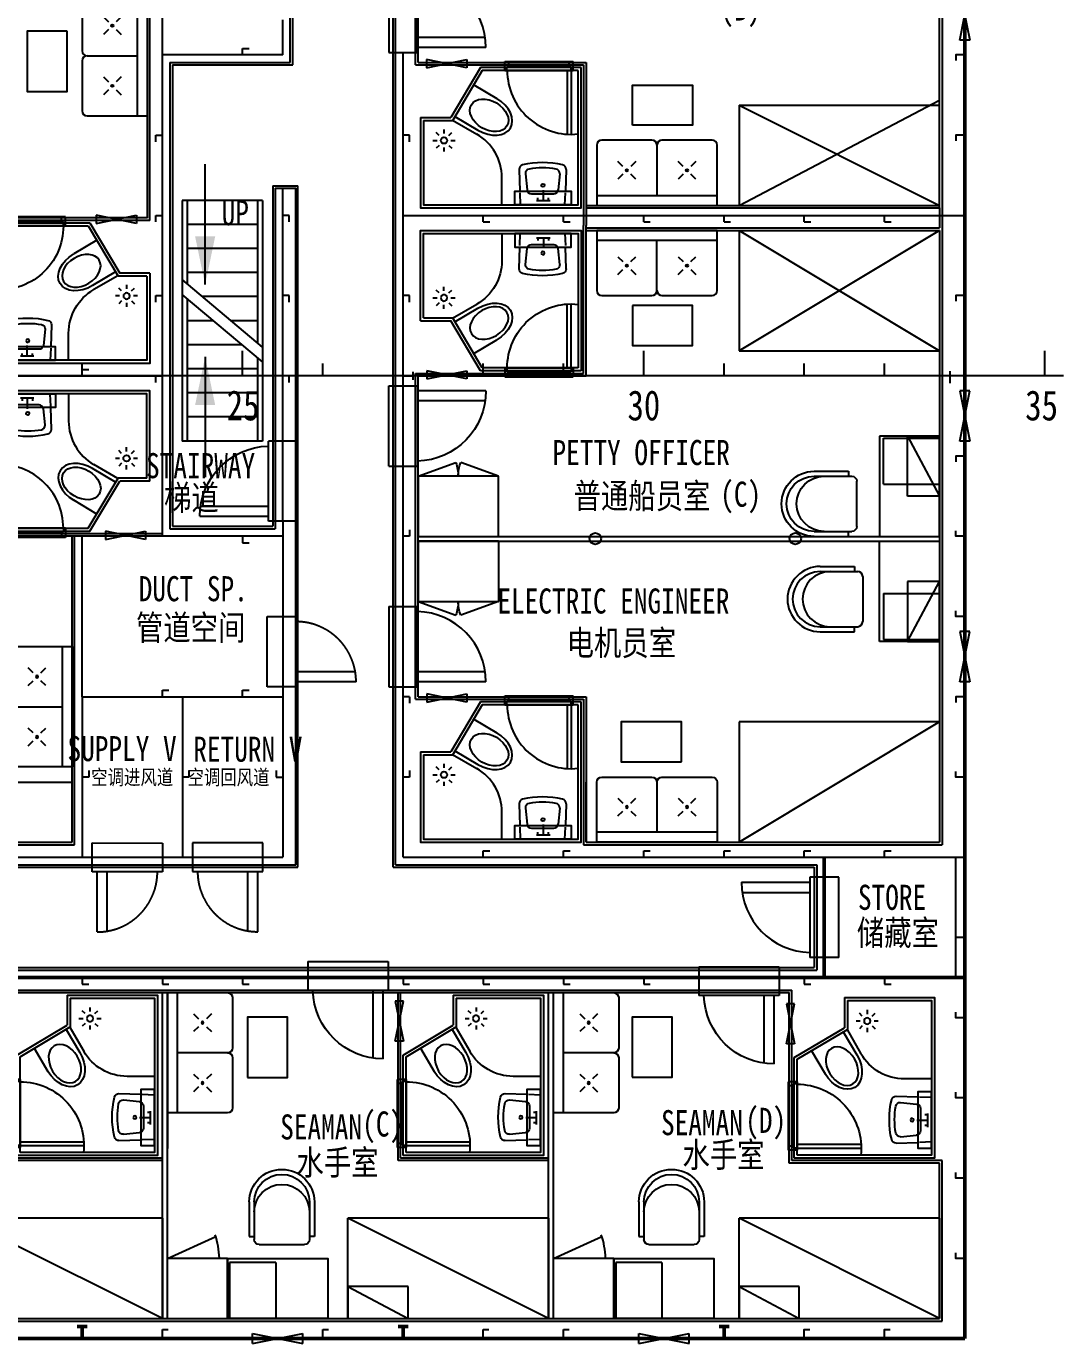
# Model space of a CAD drawing. Header units: millimetres. Extents: x -1838618 to -1600818, y -1770412 to -1553248.
# Drawn here: x -1716985 to -1706641, y -1695196 to -1682061 of the extents above; entities that cross this region are included whole.
import ezdxf
from ezdxf.enums import TextEntityAlignment as Align

# ---------------------------------------------------------------- set-up
doc = ezdxf.new("R2010")
doc.units = ezdxf.units.MM
doc.header["$LTSCALE"] = 100
for name, pattern in [('ACAD_ISO04W100', [30, 24, -3, 0, -3]), ('BORDER', [1.75, 1, -0.25, 0.25, -0.25]), ('CENTER2', [28.574999999999996, 19.05, -3.174999999999999, 3.174999999999999, -3.174999999999999])]:
    doc.linetypes.add(name, pattern=pattern)
for name, color, linetype in [('412equipment', 6, 'Continuous'), ('Furniture', 3, 'Continuous'), ('LADDER', 2, 'Continuous'), ('LIN', 132, 'Continuous'), ('TOITOR', 6, 'Continuous')]:
    doc.layers.add(name, color=color, linetype=linetype)
doc.styles.add('ROMANT', font='', dxfattribs={"width": 0.8})
doc.styles.get('ROMANT').set_extended_font_data('SimSun')

# ---------------------------------------------------------------- blocks, each defined once
blk = doc.blocks.new('70')
at = {"color": 4}
for p, q in [((15299.99999999348, 0), (15299.99999999348, 250)), ((19299.99999999348, 0), (19299.99999999348, 250)), ((23299.99999999348, 0), (23299.99999999348, 250)), ((13699.99999999348, 0), (13699.99999999348, 125)), ((14499.99999999348, 0), (14499.99999999348, 125)), ((16099.99999999359, 0), (16099.99999999359, 125)), ((16899.9999999936, 0), (16899.9999999936, 125)), ((17699.9999999936, 0), (17699.9999999936, 125)), ((18499.99999999359, 0), (18499.99999999359, 125)), ((20099.9999999936, 0), (20099.9999999936, 125)), ((20899.9999999936, 0), (20899.9999999936, 125)), ((21699.9999999936, 0), (21699.9999999936, 125)), ((21699.99999999348, 0), (21699.99999999348, 125)), ((21699.99999999348, 0), (21699.99999999348, 125)), ((22499.99999999348, 0), (22499.99999999348, 125))]:
    blk.add_line(p, q, dxfattribs=at)
at = {"color": 4, "ltscale": 100}
blk.add_line((23486.59345266689, 0), (-1319.999999999767, 0), dxfattribs=at)
at = {"color": 4, "style": 'ROMANT', "width": 0.8}
for s, p in [('25', (15140.88619324797, -443.9903266094624)), ('30', (19137.49888486927, -443.9903266094624)), ('35', (23103.46061888384, -443.9903266094624))]:
    blk.add_text(s, height=300, dxfattribs=at).set_placement(p)
blk = doc.blocks.new('B DECK LINE')
at = {"color": 6}
for p in [(3199.999999999534, 9599.999999999765), (-8800.000000002328, -9600.000000000235)]:
    blk.add_line(p, (3200.000000000466, -9600.000000000235), dxfattribs=at)
blk = doc.blocks.new('B DECK')
at = {"color": 6, "lineweight": 50}
for p in [(3200.000000000932, 9600.000000026776, 590), (-8799.999999999069, -9599.999999973226, 590)]:
    blk.add_line(p, (3200.000000001863, -9599.999999973226, 590), dxfattribs=at)
at = {"layer": '412equipment', "color": 7}
blk.add_blockref('B DECK LINE', (9.313226e-10, 0, 590), dxfattribs=at)
blk = doc.blocks.new('A$C61E57362')
at = {"layer": 'LADDER', "color": 2}
for p, q in [((228.9141836062773, 360.0000000034924), (228.9141836062773, 1560.000000015134)), ((800, 1200.000000011641), (0, 1200.000000011641)), ((0, 1200.000000011641), (0, -1200.000000011641)), ((50, 1200.000000011641), (50.00000000002771, 367.3336413772799)), ((750, 1200.000000011641), (750, -220.840690724519)), ((800, 1200.000000011641), (800, -1200.000000011641)), ((750, 960.0000000093132), (50.00000000000799, 960.0000000093135)), ((750, 720.000000006985), (50.00000000001598, 720.000000006985)), ((800, -262.8531430175062), (0, 409.3460936702904)), ((750, 480.0000000046566), (50.00000000002396, 480.0000000046567)), ((800, -409.3460936702904), (0, 262.8531430175062)), ((50, 220.8406907245189), (50, -1200.000000011641)), ((750, 240.0000000023283), (201.5427384326467, 240.0000000023283)), ((312.827660218929, 0), (50, 0)), ((750, 0), (487.172339781071, 0)), ((598.4572615673532, -240.0000000023283), (50, -240.0000000023283)), ((228.9141836062773, -360.0000000034926), (228.9141836062773, -1560.000000015134)), ((750, -367.3336413773031), (750, -1200.000000011641)), ((750, -480.0000000046566), (50, -480.0000000046566)), ((750, -720.0000000069849), (50, -720.0000000069848)), ((750, -960.0000000093132), (50, -960.0000000093132)), ((800, -1200.000000011641), (0, -1200.000000011641))]:
    blk.add_line(p, q, dxfattribs=at)
for points in [[(128.9141836062772, 840.0000000081345), (328.9141836062772, 840.0000000081345), (228.9141836062773, 360.0000000034778)], [(128.9141836062772, -840.0000000081639), (328.9141836062772, -840.0000000081639), (228.9141836062773, -360.0000000035071)]]:
    blk.add_solid(points, dxfattribs=at)
blk = doc.blocks.new('3沙发')
at = {"color": 2}
for p, q in [((-1200, 600), (-1200, -2.328306e-10)), ((-650, 650), (-1150, 650)), ((-600, 600), (-600, 100)), ((-50, 650), (-550, 650)), ((0, 0), (0, 600)), ((-939.3231371182482, 389.3231371182483), (-988.5587316898163, 438.5587316898163)), ((-811.4412683101835, 438.5587316898163), (-860.6768628817517, 389.3231371182483)), ((-339.3231371182483, 389.3231371182483), (-388.5587316898163, 438.5587316898163)), ((-211.4412683101837, 438.5587316898163), (-260.6768628817517, 389.3231371182483)), ((-939.3231371182482, 310.6768628817517), (-988.5587316898163, 261.4412683101837)), ((-892.1017943287735, 357.8982056712266), (-907.8982056712266, 342.1017943287734)), ((-892.1017943287735, 342.1017943287734), (-907.8982056712266, 357.8982056712266)), ((-811.4412683101835, 261.4412683101837), (-860.6768628817517, 310.6768628817517)), ((-339.3231371182483, 310.6768628817517), (-388.5587316898163, 261.4412683101837)), ((-292.1017943287734, 357.8982056712266), (-307.8982056712266, 342.1017943287734)), ((-292.1017943287734, 342.1017943287734), (-307.8982056712266, 357.8982056712266)), ((-211.4412683101837, 261.4412683101837), (-260.6768628817517, 310.6768628817517)), ((-1200.000000000233, 99.99999999976717), (0, 100)), ((-1200.000000000233, -2.328306e-10), (0, 0)), ((0, 100), (0, 100))]:
    blk.add_line(p, q, dxfattribs=at)
for centre in [(-900, 350), (-300, 350)]:
    blk.add_circle(centre, 11.16974957875079, dxfattribs=at)
for centre, start, end in [((-1150, 600), 90, 180), ((-650, 600), 0, 90), ((-550, 600), 90, 180), ((-50, 600), 0, 90)]:
    blk.add_arc(centre, 50, start, end, dxfattribs=at)
blk = doc.blocks.new('BED(2000X1000)')
at = {"color": 2}
for p, q in [((0, -1000), (0, 0)), ((2000, 0), (0, 0)), ((2000, 0), (2000, -1000)), ((0, -1000), (2000, -1000))]:
    blk.add_line(p, q, dxfattribs=at)
at = {"color": 1, "linetype": 'ACAD_ISO04W100', "ltscale": 5}
blk.add_line((2000, -999.9999999999708), (0, 0), dxfattribs=at)
blk = doc.blocks.new('book rack(600x320x280)')
at = {"color": 2, "ltscale": 10}
for p, q in [((-600, 0), (-600, -320)), ((0, 0), (-600, 0)), ((-600, 0), (0, -320)), ((0, -320), (0, 0)), ((-600, -320), (0, -320))]:
    blk.add_line(p, q, dxfattribs=at)
blk = doc.blocks.new('T.T.1000X600X600')
at = {"layer": 'Furniture'}
blk.add_lwpolyline([(-565.4435541667043, 199.4974746832158), (-165.4435541667044, 199.4974746832158), (-165.4435541667044, -400.5025253167842), (-565.4435541667043, -400.5025253167842)], close=True, dxfattribs=at)
blk = doc.blocks.new('A$C491949C4')
at = {"color": 240, "linetype": 'ByBlock'}
for p, q in [((981.8543781638145, 383.9235630941402), (988.9563331264071, 166.1302775698423)), ((1045.33955730265, 339.29152825856), (1061.663477802183, 179.4247693389479)), ((1386.766567472601, 339.2955001042283), (1370.442241409793, 179.4247693388897)), ((1450.25801782019, 384.1445021233376), (1443.156062857597, 166.3512165990396)), ((988.9563331264071, 151.1302775698423), (992.852859606035, 31.63679886588943)), ((1105.43587619625, 139.8943486078351), (1326.669843015726, 139.8943486078351)), ((1223.320953869959, 72.55918170712539), (1223.320953869959, 177.3206069027946)), ((1439.252859605942, 31.63679886588943), (1443.149386085337, 151.1302775698423)), ((1156.125184647739, 72.55918170712539), (1290.516723091947, 72.55918170712539)), ((1169.236530887894, 72.55918170712539), (1169.236530887894, 98.74961890399572)), ((1274.127492395229, 72.55918170712539), (1274.127492395229, 98.74961890399572))]:
    blk.add_line(p, q, dxfattribs=at)
blk.add_lwpolyline([(939.9542225245387, 29.99985609212308), (939.9542225245387, 166.1302775698423), (1500.132107889512, 166.1302775698423), (1500.132107889512, 29.99985609212308)], close=True, dxfattribs=at)
blk.add_circle((1218.404222978512, 225.0585994668945), 16.38923069692566, dxfattribs=at)
for centre, radius, start, end in [((1025.831003608415, 385.3575834890653), 44, 102.5848047520016, 181.8676788394341), ((1216.064825405832, -423.0236200201615), 874.4604189684636, 76.79246298133988, 103.2092160529896), ((1216.064548511989, -390.2119103170408), 788.8681204265225, 80.2285837093285, 99.77320220518429), ((1406.274897813564, 385.3631712660135), 44, 358.1323211605658, 77.41679423775462), ((1089.111955696484, 343.7611075275054), 44, 99.09697724896176, 185.8302387477382), ((1342.994169078767, 343.7650793731155), 44, 354.1697612522619, 80.90468456215785), ((1105.43587619625, 183.8943486078351), 43.99999999999883, 185.8302387477382, 270), ((1326.669843015726, 183.8943486078351), 44, 270, 354.1697612522619)]:
    blk.add_arc(centre, radius, start, end, dxfattribs=at)
at = {"layer": 'TOITOR', "color": 240, "linetype": 'ByBlock'}
for p, q in [((839.9998871802818, 1369.999856092065), (839.9998871802818, 1459.999856092007)), ((839.9998871802818, 1459.999856092065), (1519.999887180282, 1459.999856092065)), ((879.9998871802818, 1409.999856092007), (879.9998871802818, 1459.999856092007)), ((1479.999887180282, 1409.999856092007), (1479.999887180282, 1459.999856092007)), ((1519.999887180282, 1369.999856092065), (1519.999887180282, 1459.999856092007)), ((597.4998871800489, 1399.999856092123), (299.9998871802818, 899.999856092123)), ((614.864271390019, 1369.999856092123), (317.0547858399805, 869.4797123102471)), ((1599.999887180282, 1399.999856092123), (597.4998871798161, 1399.999856092123)), ((1569.999887180514, 1369.999856092123), (614.864271390019, 1369.999856092123)), ((839.9998871802818, 1369.999856092065), (1519.999887180282, 1369.999856092065)), ((859.9998871802817, 1369.999856092065), (859.9998871802817, 1409.999856092007)), ((859.9998871802817, 1409.999856092007), (1499.999887180514, 1409.999856092065)), ((1461.999887180282, 1369.999856092065), (1461.999887180282, 734.1343042652297)), ((1499.999887180282, 1369.999856092065), (1499.999887180282, 1409.999856092007)), ((1499.999887180282, 1369.999856092065), (1499.999887180282, 732.9998560920649)), ((530.189974023262, 1227.690112618307), (759.9201443335041, 1091.000661283731)), ((-0.000112819718197, 899.999856092123), (299.9998871802818, 899.9998560920648)), ((29.99988718028181, 869.999856092123), (317.3557031655219, 869.999856092123)), ((319.1266766279004, 873.079809939867), (559.2354493094608, 735.0172656480863)), ((341.9195976566989, 911.269312002274), (571.649767966941, 774.5798606676398)), ((122.6432603169232, 672.3122107649396), (163.1438250062056, 672.3122107649396)), ((183.5735767942387, 721.5503044067591), (154.9353397954255, 750.1885414056887)), ((232.6934860367328, 782.3624364846909), (232.6934860367328, 741.8618717955832)), ((281.8133952792268, 721.5503044067591), (310.45163227804, 750.1885414056887)), ((302.24314706726, 672.3122107649396), (342.7437117565423, 672.3122107649396)), ((183.5735767942387, 623.0741171231202), (154.9353397954255, 594.4358801241905)), ((232.6934860367328, 602.762549734296), (232.6934860367328, 562.2619850451883)), ((281.8133952792268, 623.0741171231202), (310.45163227804, 594.4358801241905)), ((809.9998871802817, 29.99985609218129), (809.9998871802817, 301.5641141252126))]:
    blk.add_line(p, q, dxfattribs=at)
for points in [[(-0.000112819718197, 899.999856092123), (-0.000112819718197, -0.0001439078769181), (1599.999887180282, -0.0001439078769181), (1599.999887180282, 1399.999856092123)], [(29.99988718028181, 869.999856092123), (29.99988718028181, 29.99985609218129), (1569.999887180282, 29.99985609218129), (1569.999887180514, 1369.999856092123)]]:
    blk.add_lwpolyline(points, dxfattribs=at)
blk.add_circle((232.6934860367328, 672.3122107649396), 31.27217195974663, dxfattribs=at)
for centre, radius, start, end in [((1499.999887180514, 1369.999856091977), 637, 180, 276.3089809253555), ((309.9998871679418, 301.5641141179367), 500.0000000123399, 8.337633e-10, 60.10109815664209)]:
    blk.add_arc(centre, radius, start, end, dxfattribs=at)
blk.add_ellipse((683.1230822117068, 922.474075969323), major_axis=(177.7157921268292, -105.7408963154727), ratio=0.6951219512192655, dxfattribs=at)
blk.add_ellipse((665.7849561502225, 932.7902609757147), major_axis=(229.7301703101963, -136.6894513346384), ratio=0.6886792452829475, start_param=-1.570796326794401, end_param=1.570796326795391, dxfattribs=at)
blk = doc.blocks.new('A$C27DC17FB')
at = {"layer": 'LIN'}
for p, q in [((0.0002137055271305, 399.9994309491012), (82.244640069257, -0.0005690508987755)), ((0.0002137055271305, -0.0005690508987755), (82.244640069257, 399.9994309491012)), ((82.244640069257, 399.9994309491012), (0.0002137055271305, 399.9994309491012)), ((82.244640069257, -0.0005690508987755), (0.0002137055271305, -0.0005690508987755))]:
    blk.add_line(p, q, dxfattribs=at)
blk = doc.blocks.new('沙发')
at = {"color": 2, "linetype": 'Continuous'}
for p, q in [((100, 275), (-275, 275)), ((100, 325), (-243.7918340000324, 325)), ((-243.7918340000324, 325), (-243.7918340000324, 275)), ((-325, -225), (-325, 225)), ((100, -275), (-275, -275)), ((-243.7918340000324, -325), (-243.7918340000324, -275)), ((100, -325), (-243.7918340000324, -325))]:
    blk.add_line(p, q, dxfattribs=at)
for centre, radius, start, end in [((-275, 225), 50, 90, 180), ((0, 0), 275, 270, 90), ((100, 0), 325, 270, 90), ((100, 0), 275, 270, 90), ((-275, -225), 50, 180, 270)]:
    blk.add_arc(centre, radius, start, end, dxfattribs=at)
blk = doc.blocks.new('WARDROBE(800X600X2100)')
at = {"color": 2}
for p, q in [((0, 0), (800, 0)), ((0, 0), (0, -600)), ((800, 0), (800, -600.0000000000291)), ((800, 0), (800, -500.0000000000291)), ((800, -600.0000000000291), (0, -600)), ((0, -600), (375.7754154444556, -737.0869692841661)), ((0, -600), (0, -600)), ((800, -600.0000000000291), (424.2245845556026, -737.0869692841661))]:
    blk.add_line(p, q, dxfattribs=at)
for centre, start, end in [((-5.82077e-11, -600), 339.957479079633, 0), ((799.9999999999418, -600.0000000000291), 180, 200.0425209203669)]:
    blk.add_arc(centre, 400, start, end, dxfattribs=at)
blk = doc.blocks.new('DOOR700C NEW')
at = {"color": 2}
for p, q in [((649.7940998086123, 688.0352404987752), (649.7940998085832, 12.54117774074984)), ((749.7940998086123, 695.2149174712249), (749.7940998086123, 12.53534188943013)), ((-0.205888747877907, -274.6315626151336), (0.0094282462669071, 12.57618028242723)), ((799.7940998086415, 12.53242396377027), (0.0094304337690119, 12.57909820795976)), ((799.7940998086415, -274.6315626151336), (799.7940998086415, 12.53242396377027)), ((-0.205888747877907, -274.63156261513), (799.7940998086705, -274.6315626151336))]:
    blk.add_line(p, q, dxfattribs=at)
at = {"color": 2, "lineweight": -3, "ltscale": 5}
blk.add_arc((749.7940998086123, -4.785082528775092), 700, 90, 178.5788155781583, dxfattribs=at)
blk = doc.blocks.new('DESK10')
at = {"layer": 'Furniture'}
for p, q in [((19.99999999976717, 39.99999999953434), (19.99999999953434, 600)), ((479.9999999997671, 39.99999999976717), (479.9999999993015, 599.9999999997672)), ((479.9999999997671, 39.99999999976717), (19.99999999976717, 39.99999999976717))]:
    blk.add_line(p, q, dxfattribs=at)
blk.add_lwpolyline([(0, 0), (1000, 0), (1000, 600), (0, 600)], close=True, dxfattribs=at)
blk = doc.blocks.new('2DFF')
at = {"color": 2}
for p, q in [((2100.000000027474, -6499.999999999767), (2100.000000027939, -4704.999999999767)), ((3100.000000026543, -14500.00000000023), (3100.000000026543, -4700)), ((3125.000000027009, -14475.00000000023), (3125.000000026543, -4725)), ((2075.000000027474, -6474.999999999766), (2075.00000002794, -4730)), ((650.1250000284053, -8025.00000002305), (650.1250000279396, -4949.682501917239)), ((675.1250000284053, -8050.00000002305), (675.1250000279396, -4924.682501917239)), ((3325.000000027009, -6499.999999999302), (3325.000000026543, -4925)), ((3350.000000027009, -6474.999999999302), (3350.000000027009, -4950.000000000233)), ((8546.744037440512, -4949.999999999767), (8546.744037440512, -6725)), ((8546.744037440978, -4974.999999999766), (8546.744037440978, -7925.0001067291)), ((8575.000000027008, -4925), (8575.000000027008, -14275.03063324746)), ((6550.000000026543, -6900.000106728869), (6550.000000026543, -7900.000106728869)), ((6550.000000026543, -6900.000106728869), (8550.000000026543, -6900.000106728636)), ((1900.000000027008, -7704.999999999767), (2150.000000027008, -7705)), ((1925.000000027008, -7730), (2130.000000027474, -7729.999999999766)), ((2130.000000027008, -14475), (2130.000000027474, -7729.999999999302)), ((2150.000000027008, -14499.99999999977), (2150.000000027474, -7705)), ((5025.000000026543, -7900.000106728869), (8550.00000002701, -7900.000106728869)), ((5025.000000026543, -7925.00010672887), (8550.00000002701, -7925.00010672887)), ((8550.00000002701, -7925.00010672887), (8550.00000002701, -8125)), ((5030.412174494006, -8125), (8550.00000002701, -8125)), ((5030.412174494006, -8150), (8550.00000002701, -8150)), ((6550.000000027009, -8150), (6550.000000026543, -9350)), ((8550.00000002701, -8150), (8550.00000002701, -14250.03063324746)), ((6550.000000027009, -9350), (8550.00000002701, -9350)), ((3200.000000030268, -9599.999999994645), (3200.000000030268, -9474.999999994645)), ((3325.000000026543, -12825.03063324629), (3325.000000026543, -9575)), ((8800.000000030268, -9599.999999994645), (8800.000000030268, -9474.999999994645)), ((3350.000000026543, -12800.03063324629), (3350.000000027009, -9600.000000026776)), ((-99.99999997206032, -14250.00000002002), (-99.99999997252598, -11200)), ((-74.99999997252598, -14275.00000002025), (-74.99999997252598, -11200)), ((3350.000000026543, -11200.01531662349), (8550.00000002701, -11200.01531662373)), ((3350.000000026543, -11249.67548676953), (8550.000000026543, -11249.67548676953)), ((1844.206641579978, -12700.08471621829), (1844.206641579978, -12000.08471621829)), ((1844.206641579978, -12000.08471621829), (2131.39396528108, -12000.08471621829)), ((2131.373539801221, -12000.08471621829), (2131.414390760939, -12700.08471621806)), ((2131.414390760939, -12700.08471621829), (1844.206641579978, -12700.08471621829)), ((6549.447375307791, -13050.03063324746), (6549.447375307791, -14250.03063324746)), ((8549.44737530779, -13050.03063324746), (6549.447375307791, -13050.03063324746)), ((5025.000000026543, -14250.03063324652), (5025.000000026543, -13650.03054826497)), ((-3074.999999973923, -14274.99999998952), (-74.99999997299165, -14275.00000002025)), ((-3049.999999972992, -14249.99999998975), (-99.99999997299165, -14250.00000002002)), ((100.1925144935958, -14544.76619433542), (100.6653012344614, -14257.55883429362)), ((100.6653012346942, -14257.55883429362), (800.6643528016283, -14258.71113857371)), ((800.6643528016283, -14258.71113857371), (800.191599684069, -14545.89807316358)), ((1800.139685116708, -14255.25422824104), (1100.140633550472, -14256.40653272974)), ((1100.140633550472, -14256.40653272974), (1100.613386753481, -14543.59346731938)), ((1800.612471943721, -14542.4615882826), (1800.139685117174, -14255.25422824104)), ((4999.85954977572, -14275.03063324746), (8574.447375308258, -14275.03063324746)), ((5025.000000027008, -14250.03063324652), (8550.00000002701, -14250.03063324746)), ((6569.447375308256, -14250.03063324746), (8549.447375308258, -14250.03063324746)), ((-3199.999999973457, -14475), (2130.000000027008, -14475)), ((-3199.999999973457, -14500), (2150.000000027008, -14500)), ((800.1916333073749, -14545.87764771143), (100.1925144935958, -14544.76619433542)), ((1100.613353130407, -14543.57304186723), (1800.612471943721, -14542.4615882826)), ((3100.000000026077, -14500.00000000023), (7300.218636747449, -14500.00000005262)), ((3125.000000026077, -14475), (7325.218636747449, -14475.00000005285)), ((-3199.999999973923, -15499.99999999907), (7300.218636748382, -15499.99999999907)), ((-3199.999999973923, -15524.99999999907), (7325.218636748381, -15524.9999999993)), ((-3024.999999974854, -15724.9999999532), (7075.001736997626, -15724.9999999532)), ((-2999.999999973923, -15750.01390701323), (7050.001736994833, -15750.01379983243)), ((800.0000000251457, -17400.00000011478), (800.0000000256113, -15750.00000011362)), ((849.999999968335, -19000.00000000675), (849.9999999688007, -15750.01383037004)), ((849.9999999688007, -15750.01383037004), (849.9999999688007, -17304.65231029969)), ((4650.000000025611, -17310.00000011525), (4650.000000025611, -15750.00000000582)), ((4650.000000025611, -17430.00000011502), (4650.000000025611, -15750.00000000582)), ((4700.000000025611, -19000.00000000675), (4700.005107875913, -15750.01382489479)), ((800.0000000246799, -19000.00000000675), (800.0000000256113, -17395.00000011478)), ((4650.000000025611, -18999.32626900426), (4650.000000025611, -17400.00000011478)), ((4650.000000025611, -19000.00000000675), (4650.000000025611, -17400.00000011478)), ((8550.00173766818, -19000.00000000698), (8550.00173766818, -17449.98610668699)), ((8575.001737668179, -19025.00000000698), (8575.001737668179, -17424.98610668978)), ((1450.000000025146, -18400.00000007148), (850.0000000251457, -18400.00000007241)), ((1450.000000025611, -19000.00000007148), (1450.000000026077, -18400.00000007148)), ((5300.001737667248, -18400.6737310742), (4700.001737667247, -18400.6737310749)), ((5300.001737668178, -19000.6737310742), (5300.001737668178, -18400.6737310742)), ((-3024.999999974389, -19025.00000000675), (8575.001737668179, -19025.00000000698)), ((-2999.999999973923, -19000.00000000675), (8550.00173766818, -19000.00000000698))]:
    blk.add_line(p, q, dxfattribs=at)
at = {"color": 6}
for p, q in [((800.0000000279396, -11050.11816995591), (800.0000000279396, -4800)), ((2000.00000002794, -6400), (2000.00000002794, -6049.652833054075)), ((8800.00000002701, -6251), (8800.00000002701, -9749)), ((2000.000000027474, -6400), (800.0000000279396, -6400)), ((1600.000000028871, -6400), (1600.000000028871, -6335)), ((1600.000000028871, -6335), (1665.000000028871, -6335)), ((3200.000000026543, -10500), (3200.000000026543, -6375)), ((735.000000177417, -7264.999999842607), (735.000000177417, -7199.999999842606)), ((735.000000177417, -7199.999999842606), (800.000000177417, -7199.999999842606)), ((3264.999999877997, -7199.999999842606), (3199.999999877997, -7199.999999842606)), ((3264.999999877997, -7264.999999842607), (3264.999999877997, -7199.999999842606)), ((2000.000000027009, -11047.01828947058), (2000.000000026543, -7730)), ((735.0000000810251, -8064.999999857041), (735.0000000810251, -7999.999999857042)), ((735.0000000810251, -7999.999999857042), (800.0000000810251, -7999.999999857042)), ((2065.000000026543, -7999.999999857042), (2000.000000026543, -7999.999999857042)), ((2065.000000026543, -8064.999999857041), (2065.000000026543, -7999.999999857042)), ((3199.999893494882, -8000.000106728869), (8800.000000003725, -8000.000106728869)), ((3999.999893494882, -8065.000106728868), (3999.999893494882, -8000.000106728869)), ((4799.999893494882, -8065.000106728868), (4799.999893494882, -8000.000106728869)), ((5599.999893494882, -8065.000106728868), (5599.999893494882, -8000.000106728869)), ((6399.999893494882, -8065.000106728868), (6399.999893494882, -8000.000106728869)), ((7199.999893494882, -8065.000106728868), (7199.999893494882, -8000.000106728869)), ((7999.999893494882, -8065.000106728868), (7999.999893494882, -8000.000106728869)), ((3999.999893494882, -8065.000106728868), (4064.999893494881, -8065.000106728868)), ((4799.999893494882, -8065.000106728868), (4864.999893494882, -8065.000106728868)), ((5599.999893494882, -8065.000106728868), (5664.999893494882, -8065.000106728868)), ((6399.999893494882, -8065.000106728868), (6464.999893494881, -8065.000106728868)), ((7199.999893494882, -8065.000106728868), (7264.999893494881, -8065.000106728868)), ((7999.999893494882, -8065.000106728868), (8064.999893494881, -8065.000106728868)), ((735.0000000284053, -8864.999999871477), (735.0000000284053, -8799.999999871477)), ((735.0000000284053, -8799.999999871477), (800.0000000284053, -8799.999999871477)), ((2065.000000079162, -8799.999999871477), (2000.000000079163, -8799.999999871477)), ((2065.000000079162, -8864.999999871477), (2065.000000079162, -8799.999999871477)), ((3265.000000026543, -8799.999999871477), (3200.000000026543, -8799.999999871477)), ((3265.000000026543, -8864.999999871477), (3265.000000026543, -8799.999999871477)), ((3.44589353e-08, -9600.000000022816), (3.44589353e-08, -9535.000000022817)), ((3.44589353e-08, -9535.000000022817), (65.00000003445894, -9535.000000022817)), ((3300.000000030268, -9639.999999994645), (3300.000000030268, -9559.999999994645)), ((8650.000000026543, -9551.735763120232), (8650.000000026543, -9671.73576312023)), ((-3199.999999971129, -9600.000000022816), (800.0000000339932, -9600.000000022816)), ((735.000000026077, -9665.000000016997), (735.000000026077, -9600.000000016997)), ((735.000000026077, -9600.000000016997), (800.000000026077, -9600.000000016997)), ((2065.000000079162, -9600.00000001397), (2000.000000079163, -9600.00000001397)), ((2065.000000079162, -9665.00000001397), (2065.000000079162, -9600.00000001397)), ((3200.000000030268, -9599.999999994645), (3300.000000030268, -9599.999999994645)), ((8800.000000026543, -9599.999999997208), (8650.000000026543, -9599.999999997208)), ((8800.00000002701, -10251), (8800.00000002701, -12148.99999996577)), ((3200.000000026543, -12674.99999999976), (3200.000000026543, -10500)), ((800.0000000284053, -11199.99999999977), (800.0000000279396, -11050.11816995591)), ((2000.000000026543, -11050.11816995544), (2000.000000026543, -12700.08471621829)), ((3265.000000026543, -11135.00000001094), (3265.000000026543, -11200.00000001094)), ((2.7474016e-08, -12800.00000002328), (2.7474016e-08, -11200)), ((2000.000000026543, -11200), (2.7474016e-08, -11200)), ((1600.000000027939, -11200), (1600.000000027939, -11265)), ((1600.000000027939, -11265), (1665.00000002794, -11265)), ((3265.000000026543, -11200.00000001094), (3200.000000026543, -11200.00000001094)), ((800.0000000279396, -12800.00000002328), (800.0000000279396, -12735.00000002328)), ((800.0000000279396, -12735.00000002328), (865.0000000279396, -12735.00000002328)), ((1600.000000027939, -12800.00000002328), (1600.000000027939, -12735.00000002328)), ((1600.000000027939, -12735.00000002328), (1665.00000002794, -12735.00000002328)), ((2000.000000026543, -12700.08471621829), (2000.000000026543, -14400)), ((3200.000000026543, -14400), (3200.000000026543, -12675)), ((8800.00000002701, -12650.99999996577), (8800.000000027472, -19200)), ((2.7474016e-08, -12800.00000002328), (2000.000000026543, -12800.00000002328)), ((2.65426934e-08, -12800.00000002328), (2.65426934e-08, -14400)), ((1000.000000026542, -12800.00000002328), (1000.000000026542, -14400)), ((3265.000000026543, -12800.00000001094), (3200.000000026543, -12800.00000001094)), ((3265.000000026543, -12800.00000001094), (3265.000000026543, -12865.00000001094)), ((65.0000000265427, -13600.00000001164), (2.65426934e-08, -13600.00000001164)), ((65.0000000265427, -13535.00000001164), (65.0000000265427, -13600.00000001164)), ((1065.000000026542, -13600.00000001117), (1000.000000026542, -13600.00000001117)), ((1065.000000026542, -13535.00000001117), (1065.000000026542, -13600.00000001117)), ((1935.000000026542, -13535.00000001117), (1935.000000026542, -13600.00000001117)), ((1935.000000026542, -13600.00000001117), (2000.000000026543, -13600.00000001117)), ((3265.000000026543, -13600.00000001094), (3200.000000026543, -13600.00000001094)), ((3265.000000026543, -13535.00000001094), (3265.000000026543, -13600.00000001094)), ((-2549.999999973457, -14399.99999998929), (-149.9999999734573, -14400.00000001956)), ((-149.9999999734573, -14400.00000001979), (800.4317699302919, -14400.00000003166)), ((800.4317699302919, -14399.99999999814), (1800.377010151744, -14400.00000008615)), ((1800.377010151744, -14400), (2000.000000026543, -14400)), ((3200.000000026543, -14400), (8800.000000027472, -14400)), ((4000.00000005681, -14400.00000001839), (4000.000000056345, -14335.00000001839)), ((4000.000000056345, -14335.00000001839), (4065.000000056345, -14335.00000001792)), ((4800.000000056811, -14400.00000001443), (4800.000000056345, -14335.00000001443)), ((4800.000000056345, -14335.00000001443), (4865.000000056345, -14335.00000001397)), ((5600.000000056811, -14400.00000001047), (5600.000000056345, -14335.00000001048)), ((5600.000000056345, -14335.00000001048), (5665.000000056345, -14335.00000001001)), ((6400.00000005681, -14400.00000000652), (6400.000000056344, -14335.00000000652)), ((6400.000000056344, -14335.00000000652), (6465.000000056345, -14335.00000000605)), ((7200.00000005681, -14400.00000000256), (7200.000000056345, -14335.00000000256)), ((7200.000000056345, -14335.00000000256), (7265.000000056345, -14335.00000000209)), ((8000.000000056811, -14399.9999999986), (8000.000000056344, -14334.9999999986)), ((8000.000000056344, -14334.9999999986), (8065.000000056345, -14334.99999999813)), ((6.23986125e-08, -15600.00000004307), (6.28642738e-08, -15665.00000004307)), ((800.0000000623986, -15600.00000003911), (800.0000000628642, -15665.00000003911)), ((1600.000000062399, -15600.00000003516), (1600.000000062864, -15665.00000003516)), ((3200.000000062399, -15600.00000002724), (3200.000000062865, -15665.00000002724)), ((4000.000000062398, -15600.00000002328), (4000.000000062864, -15665.00000002328)), ((4800.000000062398, -15600.00000002328), (4800.000000062865, -15665.00000002328)), ((5600.000000062398, -15600.00000001537), (5600.000000062864, -15665.00000001536)), ((7200.000000062399, -15600.00000000745), (7200.000000062864, -15665.00000000745)), ((8000.000000062398, -15600.00000000349), (8000.000000062865, -15665.00000000349)), ((6.28642738e-08, -15665.00000004307), (65.00000006286427, -15665.00000004261)), ((800.0000000628642, -15665.00000003911), (865.0000000628642, -15665.00000003865)), ((1600.000000062864, -15665.00000003516), (1665.000000062864, -15665.00000003469)), ((3200.000000062865, -15665.00000002724), (3265.000000062864, -15665.00000002677)), ((4000.000000062864, -15665.00000002328), (4065.000000062864, -15665.00000002282)), ((4800.000000062865, -15665.00000002328), (4865.000000062864, -15665.00000002282)), ((5600.000000062864, -15665.00000001536), (5665.000000062864, -15665.0000000149)), ((7200.000000062864, -15665.00000000745), (7265.000000062865, -15665.00000000698)), ((8000.000000062865, -15665.00000000349), (8065.000000062864, -15665.00000000302)), ((800.0000000270084, -19200.0000000142), (800.0000000270084, -19110.0000000142)), ((800.0000000270084, -19110.0000000142), (856.0000000270084, -19110.0000000142)), ((2400.000000027008, -19200.0000000142), (2400.000000027008, -19110.0000000142)), ((2400.000000027008, -19110.0000000142), (2456.000000027009, -19110.0000000142)), ((4000.000000027008, -19200.0000000142), (4000.000000027008, -19110.0000000142)), ((4000.000000027008, -19110.0000000142), (4056.000000027008, -19110.0000000142)), ((4800.000000027008, -19200.0000000142), (4800.000000027008, -19110.0000000142)), ((4800.000000027008, -19110.0000000142), (4856.000000027009, -19110.0000000142)), ((-1648.999999972992, -19200.00000001723), (1699.000000027008, -19200.00000001723)), ((2201.000000027008, -19200.00000001723), (5549.000000019558, -19200.00000001723)), ((8800.000000027472, -19200), (6051.000000019558, -19200.00000001583))]:
    blk.add_line(p, q, dxfattribs=at)
at = {"color": 4}
for p, q in [((8750.000000026545, -5749), (8850.000000026543, -6251)), ((8750.000000026545, -6251), (8850.000000026543, -5749)), ((8850.000000026543, -6251), (8750.000000026545, -6251)), ((8850.000000026075, -9749), (8750.000000026075, -9749)), ((8750.000000026075, -9749), (8850.000000026075, -10251)), ((8750.000000026075, -10251), (8850.000000026075, -9749)), ((8850.000000026075, -10251), (8750.000000026075, -10251)), ((8850.000000027008, -12148.99999996577), (8750.000000027008, -12148.99999996577)), ((8750.000000027008, -12148.99999996577), (8850.000000027008, -12650.99999996577)), ((8750.000000027008, -12650.99999996577), (8850.000000027008, -12148.99999996577)), ((8850.000000027008, -12650.99999996577), (8750.000000027008, -12650.99999996577)), ((1699.000000027008, -19250.00000001583), (2201.000000027008, -19150.00000001583)), ((1699.000000027008, -19150.00000001583), (2201.000000027008, -19250.00000001583)), ((1699.000000027008, -19250.00000001583), (1699.000000027008, -19150.00000001583)), ((2201.000000027008, -19250.00000001583), (2201.000000027008, -19150.00000001583)), ((5549.000000019558, -19250.00000001583), (6051.000000019558, -19150.00000001583)), ((5549.000000019558, -19150.00000001583), (6051.000000019558, -19250.00000001583)), ((5549.000000019558, -19250.00000001583), (5549.000000019558, -19150.00000001583)), ((6051.000000019558, -19250.00000001583), (6051.000000019558, -19150.00000001583))]:
    blk.add_line(p, q, dxfattribs=at)
at = {"color": 2, "ltscale": 10}
for p, q in [((875.0000000288709, -6475), (2075.000000027474, -6474.999999999766)), ((875.0000000288709, -6475), (875.0000000288709, -11125)), ((900.0000000288709, -6500), (2100.000000027474, -6500)), ((900.0000000288709, -6500), (900.0000000288709, -11099.99999999977)), ((1900.000000027125, -7704.999999999767), (1900.000000027008, -11099.99999999977)), ((1925.000000027008, -7730), (1925.000000027008, -11124.99999999976)), ((3350.000000026543, -10600.01531663653), (3350.000000026543, -11200.01531663653)), ((875.0000000288709, -11124.99999999976), (1925.000000027008, -11125)), ((900.0000000288709, -11100), (1900.000000027008, -11099.99999999977)), ((-699.9999999720603, -13650.00000002002), (-99.99999997206032, -13650.00000002002)), ((8709.522936637513, -14400), (8709.522936637513, -15599.99999999953)), ((7300.218636747449, -14500.00000005495), (7300.218636748382, -15500.0000000007)), ((7325.218636747449, -14475.00000005495), (7325.218636748381, -15525.0000000007)), ((849.9999999688007, -15750.01386595401), (850.0002203104086, -17275.02781390888)), ((850.0330802290702, -18400.00000007148), (1331.930107301101, -18180.71703715855)), ((4700.034817871638, -18400.67373107397), (5181.931844943203, -18181.39076816127)), ((1449.999965459108, -18400.00000007101), (1450.000000025611, -18999.99995618337)), ((1450.000000026077, -18400.03308027494), (1450.000000025611, -19000.00000007241)), ((5300.001703101676, -18400.6737310735), (5300.001737668178, -19000.67368718609)), ((5300.001737668178, -18400.70681127743), (5300.001737668178, -19000.6737310749))]:
    blk.add_line(p, q, dxfattribs=at)
at = {"color": 1, "linetype": 'CENTER2', "ltscale": 10}
for p, q in [((6550.000000026543, -7900.000106728869), (8550.00000002701, -6850.00021345797)), ((6550.000000026543, -6900.000106728869), (8550.000000026543, -7900.000106728869)), ((6550.000000026543, -8150), (8550.000000026543, -9350)), ((8550.000000026543, -8150), (6550.000000026543, -9350)), ((8549.44737530779, -13050.03063324746), (6549.447375307791, -14250.03063324746))]:
    blk.add_line(p, q, dxfattribs=at)
at = {"color": 2, "linetype": 'BORDER', "ltscale": 200}
for p, q in [((2723.001943591051, -12550.08471621782), (2131.358962738886, -12550.08471621806)), ((2731.393965280615, -12650.08471621782), (2131.353126888163, -12650.08471621829)), ((149.204790988937, -15144.82726338901), (150.1925475976895, -14544.78723799414)), ((249.2184700162616, -15136.59986796649), (250.1924025006592, -14544.95768873463)), ((1651.586516597308, -15134.29526195838), (1650.612583936192, -14542.65308272652)), ((1751.600195626728, -15142.5226573511), (1750.612438839394, -14542.48263195623))]:
    blk.add_line(p, q, dxfattribs=at)
at = {"color": 6, "lineweight": 50}
for p, q in [((7400.218636743725, -15400.00000000372), (7400.218636743725, -14400.00000000652)), ((7400.218636743725, -15600.00000000628), (7400.218636743725, -15400.00000000652)), ((-1599.999999669846, -15600.00000000652), (2250.000000330154, -15600.00000000652)), ((2250.000000330154, -15600.00000000652), (6150.000000330154, -15600.00000000652)), ((6150.000000330154, -15600.00000000652), (8800.000000026077, -15600.00000000652)), ((50, -19080.00000001443), (-50, -19080.00000001443)), ((0, -19080.00000001443), (0, -19200.00000001443)), ((3250, -19080.00000001443), (3150, -19080.00000001443)), ((3200, -19080.00000001443), (3200, -19200.00000001443)), ((6450, -19080.00000001443), (6350, -19080.00000001443)), ((6400, -19080.00000001443), (6400, -19200.00000001443))]:
    blk.add_line(p, q, dxfattribs=at)
at = {"color": 6}
for points in [[(8800.000000026543, -6400), (8710.000000026543, -6400), (8710.000000026543, -6456)], [(8800.000000026543, -7200), (8710.000000026543, -7200), (8710.000000026543, -7256)], [(8800.000000026543, -8800), (8710.000000026543, -8800), (8710.000000026543, -8856)], [(8800.000000026543, -10399.99999998975), (8710.000000026543, -10399.99999998975), (8710.000000026543, -10455.99999998975)], [(8800.000000026543, -11199.99999998975), (8710.000000026543, -11199.99999998975), (8710.000000026543, -11143.99999998975)], [(8800.000000026543, -11999.99999998975), (8710.000000026543, -11999.99999998975), (8710.000000026543, -11943.99999998975)], [(8800.000000026543, -12799.99999998975), (8710.000000026543, -12799.99999998975), (8710.000000026543, -12855.99999998975)], [(8800.000000026543, -13599.99999998975), (8710.000000026543, -13599.99999998975), (8710.000000026543, -13543.99999998975)], [(8800.000000026543, -15199.99999998975), (8710.000000026543, -15199.99999998975), (8710.000000026543, -15143.99999998975)], [(8800.000000026543, -15999.99999998975), (8710.000000026543, -15999.99999998975), (8710.000000026543, -15943.99999998975)], [(8800.000000026543, -16799.99999998975), (8710.000000026543, -16799.99999998975), (8710.000000026543, -16743.99999998975)], [(8800.000000026543, -17599.99999998975), (8710.000000026543, -17599.99999998975), (8710.000000026543, -17543.99999998975)], [(8800.000000026543, -18399.99999998975), (8710.000000026543, -18399.99999998975), (8710.000000026543, -18343.99999998975)], [(7200.000000073575, -19200.00000000256), (7200.000000073575, -19110.00000000256), (7256.000000073574, -19110.00000000233)], [(8000.000000073574, -19199.9999999986), (8000.000000073574, -19109.9999999986), (8056.000000073574, -19109.99999999837)]]:
    blk.add_lwpolyline(points, dxfattribs=at)
for centre in [(5116.720888015814, -11223.07955526374), (7110.768728077411, -11223.07955526374)]:
    blk.add_circle(centre, 57)
at = {"color": 2, "linetype": 'BORDER', "lineweight": -3, "ltscale": 200}
for centre, start, end in [((2131.393965280615, -12650.08471621829), 0, 90.00334369776549), ((150.1924803717993, -14544.82807633164), 269.9056825688513, 359.9090262709804), ((1750.612506065517, -14542.52347029373), 180.0909737556999, 270.0943174311488)]:
    blk.add_arc(centre, 599.9999999999999, start, end, dxfattribs=at)
at = {"color": 2, "ltscale": 10}
for centre in [(563.186295832973, -18419.65733460174), (4413.188033475541, -18420.33106560446)]:
    blk.add_arc(centre, 805.0214366168431, 1.528680311206419, 18.56590772497348, dxfattribs=at)
at = {"layer": 'Furniture'}
for p, q in [((7990.000000025145, -10680.01531662349), (7990.000000026078, -10220.01531662349)), ((7990.000000025611, -10220.01531662349), (8550.000000026077, -10220.01531662396)), ((7990.000000025145, -10680.01531662349), (8550.000000025146, -10680.01531662373)), ((7990.00000002468, -11769.67548676976), (8550.000000024678, -11769.67548677022)), ((7990.00000002468, -11769.67548676976), (7990.00000002468, -12229.67548676976)), ((7990.000000024214, -12229.67548676976), (8550.000000025146, -12229.67548676999))]:
    blk.add_line(p, q, dxfattribs=at)
for points in [[(7950.000000026077, -10200.01531662373), (7950.000000025146, -11200.01531662373), (8550.000000025146, -11200.01531662442), (8550.000000026077, -10200.01531662442)], [(7950.000000025146, -12249.67548676952), (7950.000000025146, -11249.67548676953), (8550.000000025146, -11249.67548676953), (8550.000000025146, -12249.67548676952)]]:
    blk.add_lwpolyline(points, close=True, dxfattribs=at)
at = {"layer": 'LIN'}
for p, q in [((3325.000000027009, -6499.999999999302), (5000.000000027008, -6499.999999999302)), ((3350.000000027009, -6474.999999999302), (5025.000000026543, -6474.999999999302)), ((5000.000000027008, -6499.999999999302), (5000.000000026543, -8099.999999999766)), ((5025.000000026543, -6474.999999999302), (5025.000000026543, -8099.999999999766)), ((650.1250000293365, -8025.00000002305), (-974.8749999720603, -8025.00000002305)), ((675.1250000284053, -8050.00000002305), (-949.8749999715947, -8050.000000023283)), ((5000.000000027008, -9574.999999999765), (5000.000000027008, -8099.999999999766)), ((5025.000000026543, -9599.999999999765), (5025.000000027008, -8099.999999999766)), ((3325.000000026543, -9575), (5000.000000026543, -9574.999999999765)), ((3350.000000026543, -9600), (5025.000000026543, -9599.999999999765)), ((800.0000000284053, -11199.99999999534), (-974.8749999222345, -11200.00000005099)), ((800.0000000279396, -11174.99999999534), (-949.8749999227001, -11175.00000005006)), ((3325.000000027009, -12825.03063324652), (5000.000000026543, -12825.03063324652)), ((3350.000000026543, -12800.03063324629), (5025.000000026543, -12800.03063324652)), ((5000.000000026543, -12825.03063324652), (5000.000000026543, -14275.03063324746)), ((5025.000000026543, -12800.03063324676), (5025.000000026543, -14250.03063324652)), ((3149.999988068826, -17424.99997419096), (3149.999988252297, -15750.00839943695)), ((3174.999988071621, -17399.99997419375), (3174.999988252297, -15750.07727405824)), ((7050.0017368095, -17449.98610652285), (7050.001736994833, -15749.98610652285)), ((7075.001736812294, -17424.98610652564), (7075.001736997626, -15724.73960391059)), ((799.9999991692601, -17424.99999983189), (-700.0000008307397, -17424.99999966775)), ((799.9999991720542, -17399.99999983189), (-675.0000008279458, -17399.99999967054)), ((4649.999988069292, -17424.9999743551), (3149.999988068826, -17424.99997419096)), ((4649.999988072086, -17399.9999743551), (3174.999988071621, -17399.99997419375)), ((8550.00173766818, -17449.98610668699), (7050.0017368095, -17449.98610652285)), ((8575.001737668179, -17424.98610668978), (7075.001736812294, -17424.98610652564))]:
    blk.add_line(p, q, dxfattribs=at)
at = {"color": 2, "ltscale": 10}
for name, p, rotation in [('DOOR700C NEW', (3331.049569353461, -5575.205900191562), 270), ('沙发', (7457.903121501208, -11825.76770482235), 180), ('沙发', (7457.903121501208, -11825.76770482235), 180), ('book rack(600x320x280)', (8230.000000025146, -11649.67548676953), 90), ('DOOR700C NEW', (3331.049569353461, -11900.23653343762), 270), ('DOOR700C NEW', (7269.169067418203, -15399.79409981239), 90)]:
    blk.add_blockref(name, p, dxfattribs=dict(at, rotation=rotation))
at = {"color": 2}
for name, p, rotation in [('3沙发', (650.125000028871, -5807.896930023329), 90), ('T.T.1000X600X600', (5686.219735207967, -6536.292516248998), 90), ('3沙发', (5131.234120044392, -8149.999999999767), 180)]:
    blk.add_blockref(name, p, dxfattribs=dict(at, rotation=rotation))
at = {"color": 2, "xscale": -1}
for name, p in [('T.T.1000X600X600', (-715.3185541378334, -6362.839926005341)), ('WARDROBE(800X600X2100)', (4150.000000026543, -11249.67548676953)), ('3沙发', (5131.234120044857, -14250.03063324652))]:
    blk.add_blockref(name, p, dxfattribs=at)
at = {"color": 2}
for name, p in [('3沙发', (6331.234120044857, -7900.000106728636)), ('BED(2000X1000)', (-1199.999999974854, -18000.00000000675)), ('BED(2000X1000)', (2650.000000025612, -18000.00000000675)), ('BED(2000X1000)', (6550.001737680752, -18000.00000000698))]:
    blk.add_blockref(name, p, dxfattribs=at)
at = {"color": 6}
blk.add_blockref('A$C61E57362', (997.1699013523757, -9050.000000098022), dxfattribs=at)
at = {"color": 2, "xscale": -1}
for name, p, rotation in [('T.T.1000X600X600', (5686.219735207967, -9463.707697208738), 90), ('WARDROBE(800X600X2100)', (3350.000000026543, -11200.01531662349), 180), ('3沙发', (-99.99999997206032, -13500.00000002002), 90), ('T.T.1000X600X600', (5776.33374324441, -12884.58707907982), 270), ('3沙发', (849.9999999692664, -15750.01386595401), 270), ('3沙发', (4700.001737615093, -15750.01382489479), 270), ('T.T.1000X600X600', (2213.70931607578, -16395.01438585552), 179.9999999866598), ('T.T.1000X600X600', (6049.338320824784, -16393.83917847113), 179.9999999866598)]:
    blk.add_blockref(name, p, dxfattribs=dict(at, rotation=rotation))
at = {"color": 2, "ltscale": 10, "xscale": -1}
for name, p, rotation in [('DOOR700C NEW', (3331.049569353461, -10499.79409980844), 270), ('book rack(600x320x280)', (8230.000000026077, -10800.01531662396), 90), ('DOOR700C NEW', (1868.950430699624, -10250.324070147), 90), ('DOOR700C NEW', (2250.205900521483, -15714.44130060379), 180), ('DOOR700C NEW', (6150.207631830126, -15765.8977487029), 180), ('沙发', (1990.730465820525, -17937.01528217015), 270), ('沙发', (1990.730465820525, -17937.01528217015), 270), ('沙发', (5876.731774606742, -17937.01528217015), 270), ('沙发', (5876.731774606742, -17937.01528217015), 270)]:
    blk.add_blockref(name, p, dxfattribs=dict(at, rotation=rotation))
blk.add_blockref('沙发', (7398.85419961065, -10875.8014006596), dxfattribs=at)
blk.add_blockref('沙发', (7398.85419961065, -10875.8014006596), dxfattribs=at)
at = {"color": 2, "ltscale": 10}
for p in [(3250.000000025146, -18679.99991509155), (7150.001737680752, -18680.00000000675)]:
    blk.add_blockref('book rack(600x320x280)', p, dxfattribs=at)
at = {"layer": 'Furniture', "xscale": -1, "rotation": 179.9999999866598}
for p in [(1449.999983789399, -18399.9797373435), (5300.001721087378, -18399.99231025949)]:
    blk.add_blockref('DESK10', p, dxfattribs=at)
at = {"layer": 'LIN', "extrusion": (0, 0, -1), "zscale": -1, "rotation": 90}
for p in [(-3434.375569077209, -6528.622426886577), (-3435.000569077209, -9631.051894118777), (-3435.000569077209, -12853.6530601338)]:
    blk.add_blockref('A$C27DC17FB', p, dxfattribs=at)
at = {"layer": 'LIN', "rotation": 90}
for p in [(540.1244309786707, -8079.29613241763), (632.2879114644601, -11231.96850489895)]:
    blk.add_blockref('A$C27DC17FB', p, dxfattribs=at)
at = {"layer": 'LIN', "xscale": -1, "rotation": 179.9999999866598}
for p in [(3121.377561355941, -15835.00054323859), (7021.379310095683, -15859.98667557048)]:
    blk.add_blockref('A$C27DC17FB', p, dxfattribs=at)
at = {"layer": 'TOITOR'}
for p in [(3375.000112846494, -7924.999856091337), (3375.000112846494, -14250.03048933856)]:
    blk.add_blockref('A$C491949C4', p, dxfattribs=at)
at = {"layer": 'TOITOR', "xscale": -1}
blk.add_blockref('A$C491949C4', (675.1248872089199, -9474.999856115086), dxfattribs=at)
for p, rotation in [((3375.000112846494, -8150.00014390773), 180), ((749.9998554419725, -15775.00011264602), 89.99999997331959), ((4599.999844341538, -15775.00008716923), 89.99999997331959), ((8500.00159308221, -15799.98621950135), 89.99999997331959)]:
    blk.add_blockref('A$C491949C4', p, dxfattribs=dict(at, rotation=rotation))
at = {"layer": 'TOITOR', "rotation": 180}
blk.add_blockref('A$C491949C4', (675.1248872131109, -9750.000143907033), dxfattribs=at)
at = {"color": 2, "style": 'ROMANT', "width": 0.8}
for s, height, p in [('(B)', 250, (6565.992347595282, -5950.89222216187)), ('UP', 250, (1526.498238669708, -7975.084862636634)), ('PETTY OFFICER', 250, (5573.973939386196, -10364.04881917243)), ('STAIRWAY', 250, (1180.912126720883, -10495.03125598654)), ('普通船员室', 250, (5581.788737995085, -10791.70833574747)), ('(C)', 250, (6565.992347595282, -10798.87464344734)), ('梯道', 250, (1089.23246537568, -10808.56739962916)), ('DUCT SP.', 250, (1107.503282452933, -11722.1419850334)), ('ELECTRIC ENGINEER', 250, (5297.040089725051, -11844.72421611286)), ('管道空间', 250, (1082.295443387702, -12104.70254323818)), ('电机员室', 250, (5376.247807954438, -12256.51584952348)), ('SUPPLY V', 250, (397.772230414208, -13316.71380815468)), ('RETURN V', 250, (1652.184831647668, -13324.41668500961)), ('空调进风道', 150, (498.8129800762981, -13598.89615126373)), ('空调回风道', 150, (1458.507094325498, -13599.282400836)), ('STORE', 250, (8075.552287772298, -14799.45408841944)), ('储藏室', 250, (8134.143667253665, -15146.42186382785)), ('(C)', 250, (2995.964623074979, -17078.88904500007)), ('SEAMAN', 250, (6180.126095145941, -17046.28928921162)), ('(D)', 250, (6815.878419566434, -17042.69376300624)), ('SEAMAN', 250, (2382.554216247052, -17089.1400776233)), ('水手室', 250, (6395.190604120958, -17360.19590069516)), ('水手室', 250, (2546.195698645432, -17437.26735077333))]:
    blk.add_text(s, height=height, dxfattribs=at).set_placement(p, align=Align.MIDDLE)

msp = doc.modelspace()

# ---------------------------------------------------------------- block references
msp.add_blockref('2DFF', (-1716427.990182248, -1675945.742602952))
at = {"color": 7}
msp.add_blockref('70', (-1730127.990182207, -1685545.742602987), dxfattribs=at)
at = {"layer": '412equipment', "color": 7}
msp.add_blockref('B DECK', (-1710827.990182213, -1685545.742602987), dxfattribs=at)

doc.saveas('drawing.dxf')
